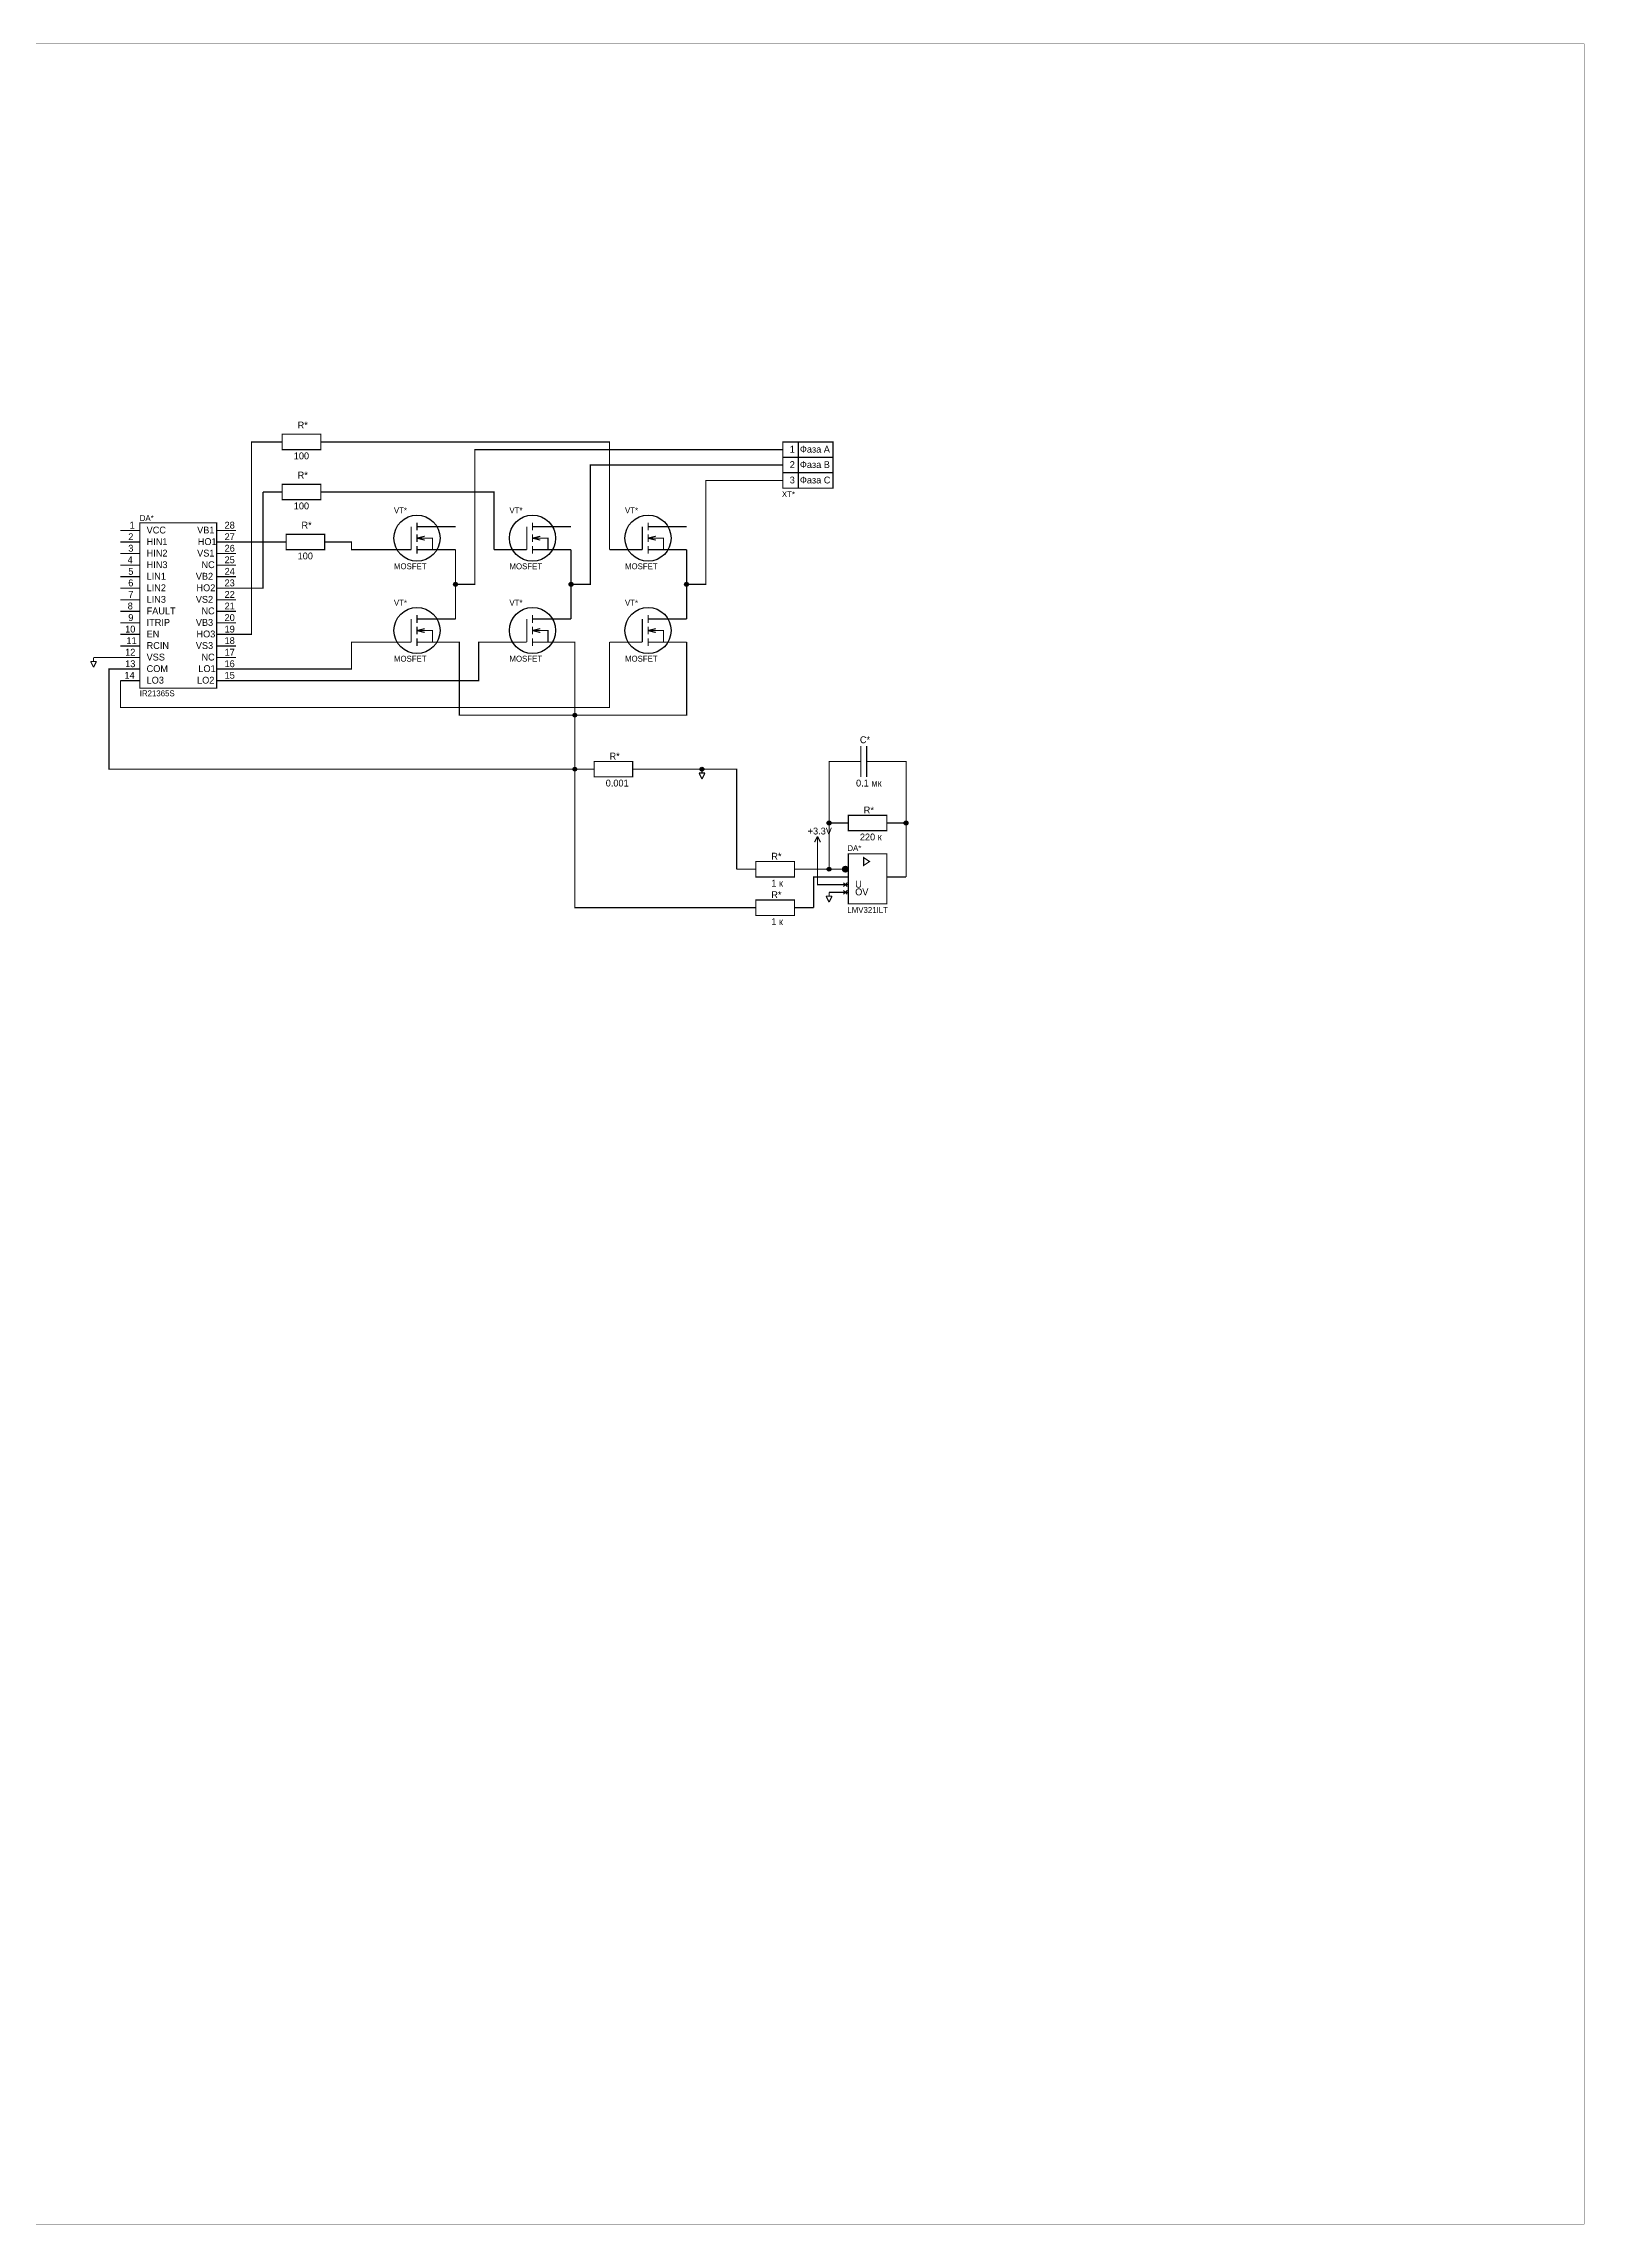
# Model space of a CAD drawing. Header units: millimetres. Extents: x 0 to 800, y 0 to 566.
# Drawn here: x 400 to 800, y 0 to 566 of the extents above; entities that cross this region are included whole.
import ezdxf

# ---------------------------------------------------------------- set-up
doc = ezdxf.new("R2010")
doc.units = ezdxf.units.MM
doc.layers.add('Sheet', color=255, linetype='Continuous')

msp = doc.modelspace()

# ---------------------------------------------------------------- linework, layer by layer
at = {"layer": 'Sheet'}
for points, const_width in [([(0, 566.42), (800.08, 566.42), (800.08, 0.02), (0, 0.02), (0, 566.42)], 0.0991), ([(462, 461), (462, 465), (472, 465), (472, 461), (462, 461)], 0.3), ([(450, 413), (454, 413), (454, 463), (457, 463)], 0.3), ([(462, 463), (457, 463)], 0.3), ([(472, 463), (477, 463)], 0.3), ([(477, 463), (547, 463), (547, 435), (547, 435)], 0.3), ([(507, 426), (512, 426), (512, 461), (587, 461)], 0.3), ([(592, 461), (587, 461)], 0.3), ([(592, 463), (592, 451), (596, 451), (596, 463), (592, 463)], 0.3), ([(592, 459), (605, 459)], 0.3), ([(596, 463), (605, 463), (605, 451), (596, 451)], 0.3), ([(537, 426), (542, 426), (542, 457), (587, 457), (587, 457)], 0.3), ([(592, 457), (587, 457)], 0.3), ([(592, 455), (605, 455)], 0.3), ([(450, 425), (457, 425), (457, 450)], 0.3), ([(462, 450), (457, 450)], 0.3), ([(462, 448), (462, 452), (472, 452), (472, 448), (462, 448)], 0.3), ([(472, 450), (477, 450)], 0.3), ([(477, 450), (517, 450), (517, 435), (517, 435)], 0.3), ([(567, 426), (572, 426), (572, 453), (587, 453), (587, 453)], 0.3), ([(592, 453), (587, 453)], 0.3), ([(425, 442), (444.98, 442), (444.98, 399.02), (425, 399.02), (425, 442)], 0.3), ([(497, 440), (497, 442)], 0.3), ([(527, 440), (527, 442)], 0.3), ([(557, 440), (557, 442)], 0.3), ([(425, 440), (420, 440)], 0.3), ([(425, 437), (420, 437)], 0.3), ([(445, 440), (450, 440)], 0.3), ([(445, 437), (450, 437)], 0.3), ([(450, 437), (458, 437), (458, 437)], 0.3), ([(463, 437), (458, 437)], 0.3), ([(463, 435), (463, 439), (473, 439), (473, 435), (463, 435)], 0.3), ([(473, 437), (478, 437)], 0.3), ([(478, 437), (480, 437), (480, 435), (487, 435)], 0.3), ([(495.5, 435), (495.5, 441)], 0.3), ([(497, 441), (507, 441)], 0.3), ([(497, 437), (497, 439)], 0.3), ([(497, 438), (499, 438.5)], 0.3), ([(501, 435), (501, 438), (497, 438)], 0.3), ([(497, 438), (499, 437.5)], 0.3), ([(525.5, 435), (525.5, 441)], 0.3), ([(527, 441), (537, 441)], 0.3), ([(527, 437), (527, 439)], 0.3), ([(527, 438), (529, 438.5)], 0.3), ([(531, 435), (531, 438), (527, 438)], 0.3), ([(527, 438), (529, 437.5)], 0.3), ([(555.5, 435), (555.5, 441)], 0.3), ([(557, 441), (567, 441)], 0.3), ([(557, 437), (557, 439)], 0.3), ([(557, 438), (559, 438.5)], 0.3), ([(561, 435), (561, 438), (557, 438)], 0.3), ([(557, 438), (559, 437.5)], 0.3), ([(425, 434), (420, 434)], 0.3), ([(425, 431), (420, 431)], 0.3), ([(445, 434), (450, 434)], 0.3), ([(445, 431), (450, 431)], 0.3), ([(495.5, 435), (487, 435)], 0.3), ([(497, 434), (497, 436)], 0.3), ([(497, 435), (507, 435)], 0.3), ([(507, 417), (507, 417), (507, 426), (507, 435)], 0.3), ([(525.5, 435), (517, 435)], 0.3), ([(527, 434), (527, 436)], 0.3), ([(527, 435), (537, 435)], 0.3), ([(537, 435), (537, 435), (537, 426), (537, 417)], 0.3), ([(555.5, 435), (547, 435)], 0.3), ([(557, 434), (557, 436)], 0.3), ([(557, 435), (567, 435)], 0.3), ([(567, 435), (567, 435), (567, 426), (567, 417)], 0.3), ([(425, 428), (420, 428)], 0.3), ([(425, 425), (420, 425)], 0.3), ([(445, 428), (450, 428)], 0.3), ([(445, 425), (450, 425)], 0.3), ([(425, 422), (420, 422)], 0.3), ([(445, 422), (450, 422)], 0.3), ([(425, 419), (420, 419)], 0.3), ([(425, 416), (420, 416)], 0.3), ([(445, 419), (450, 419)], 0.3), ([(445, 416), (450, 416)], 0.3), ([(495.5, 411), (495.5, 417)], 0.3), ([(497, 416), (497, 418)], 0.3), ([(497, 417), (507, 417)], 0.3), ([(497, 413), (497, 415)], 0.3), ([(497, 414), (499, 414.5)], 0.3), ([(501, 411), (501, 414), (497, 414)], 0.3), ([(497, 414), (499, 413.5)], 0.3), ([(525.5, 411), (525.5, 417)], 0.3), ([(527, 416), (527, 418)], 0.3), ([(527, 417), (537, 417)], 0.3), ([(527, 413), (527, 415)], 0.3), ([(527, 414), (529, 414.5)], 0.3), ([(531, 411), (531, 414), (527, 414)], 0.3), ([(527, 414), (529, 413.5)], 0.3), ([(555.5, 411), (555.5, 417)], 0.3), ([(557, 416), (557, 418)], 0.3), ([(557, 417), (567, 417)], 0.3), ([(557, 413), (557, 415)], 0.3), ([(557, 414), (559, 414.5)], 0.3), ([(561, 411), (561, 414), (557, 414)], 0.3), ([(557, 414), (559, 413.5)], 0.3), ([(425, 413), (420, 413)], 0.3), ([(420, 401), (420, 401), (420, 394), (547, 394), (547, 411)], 0.3), ([(425, 410), (420, 410)], 0.3), ([(445, 413), (450, 413)], 0.3), ([(445, 410), (450, 410)], 0.3), ([(487, 411), (480, 411), (480, 404), (450, 404)], 0.3), ([(517, 411), (513, 411), (513, 401), (450, 401)], 0.3), ([(495.5, 411), (487, 411)], 0.3), ([(497, 410), (497, 412)], 0.3), ([(497, 411), (507, 411)], 0.3), ([(507, 411), (508, 411), (508, 392), (538, 392), (567, 392), (567, 411)], 0.3), ([(525.5, 411), (517, 411)], 0.3), ([(527, 410), (527, 412)], 0.3), ([(527, 411), (537, 411)], 0.3), ([(537, 411), (538, 411), (538, 392)], 0.3), ([(555.5, 411), (547, 411)], 0.3), ([(557, 410), (557, 412)], 0.3), ([(557, 411), (567, 411)], 0.3), ([(413, 404.46), (412.24, 405.98)], 0.3), ([(412.24, 405.98), (413.76, 405.98)], 0.3), ([(413, 407), (413, 405.98)], 0.3), ([(413, 407), (420, 407)], 0.3), ([(413, 404.46), (413.76, 405.98)], 0.3), ([(538, 378), (417, 378), (417, 404), (420, 404), (420, 404)], 0.3), ([(425, 407), (420, 407)], 0.3), ([(425, 404), (420, 404)], 0.3), ([(445, 407), (450, 407)], 0.3), ([(445, 404), (450, 404)], 0.3), ([(425, 401), (420, 401)], 0.3), ([(445, 401), (450, 401)], 0.3), ([(538, 392), (538, 378), (538, 342), (580, 342)], 0.3), ([(543, 376), (543, 380), (553, 380), (553, 376), (543, 376)], 0.3), ([(608, 380), (604, 380), (604, 364), (604, 364), (604, 352)], 0.3), ([(612.25, 380), (608, 380)], 0.3), ([(612.25, 376), (612.25, 384)], 0.3), ([(613.75, 376), (613.75, 384)], 0.3), ([(613.75, 380), (618, 380)], 0.3), ([(618, 380), (624, 380), (624, 364), (624, 350), (624, 350)], 0.3), ([(543, 378), (538, 378)], 0.3), ([(553, 378), (558, 378)], 0.3), ([(558, 378), (571, 378), (580, 378), (580, 352)], 0.3), ([(571, 375.46), (570.24, 376.98)], 0.3), ([(570.24, 376.98), (571.76, 376.98)], 0.3), ([(571, 378), (571, 376.98)], 0.3), ([(571, 375.46), (571.76, 376.98)], 0.3), ([(609, 364), (604, 364)], 0.3), ([(609, 362), (609, 366), (619, 366), (619, 362), (609, 362)], 0.3), ([(619, 364), (624, 364)], 0.3), ([(601, 360.54), (600.24, 359.02)], 0.3), ([(601, 360.54), (601.76, 359.02)], 0.3), ([(601, 358), (601, 360.54)], 0.3), ([(604, 348), (601, 348), (601, 358), (601, 358)], 0.3), ([(585, 352), (580, 352)], 0.3), ([(585, 350), (585, 354), (595, 354), (595, 350), (585, 350)], 0.3), ([(595, 352), (600, 352)], 0.3), ([(600, 352), (604, 352), (604, 352)], 0.3), ([(609, 352), (604, 352)], 0.3), ([(609, 356), (609, 343), (619, 343), (619, 356), (609, 356)], 0.3), ([(613, 355), (613, 353), (614.5, 354), (613, 355)], 0.3), ([(604, 350), (600, 350), (600, 342)], 0.3), ([(609, 350), (604, 350)], 0.3), ([(609, 348), (604, 348)], 0.3), ([(609, 346), (604, 346)], 0.3), ([(604, 346), (604, 344.98)], 0.3), ([(608.75, 347.49), (607.73, 348.51)], 0.3), ([(608.75, 348.51), (607.73, 347.49)], 0.3), ([(608.75, 345.49), (607.73, 346.51)], 0.3), ([(608.75, 346.51), (607.73, 345.49)], 0.3), ([(619, 350), (624, 350)], 0.3), ([(585, 342), (580, 342)], 0.3), ([(585, 340), (585, 344), (595, 344), (595, 340), (585, 340)], 0.3), ([(595, 342), (600, 342)], 0.3), ([(604, 343.46), (603.24, 344.98)], 0.3), ([(603.24, 344.98), (604.76, 344.98)], 0.3), ([(604, 343.46), (604.76, 344.98)], 0.3)]:
    msp.add_lwpolyline(points, dxfattribs=dict(at, const_width=const_width))
for points, const_width in [([(506.75, 426, 1), (507.25, 426, 1)], 0.508), ([(536.75, 426, 1), (537.25, 426, 1)], 0.508), ([(566.75, 426, 1), (567.25, 426, 1)], 0.508), ([(537.75, 392, 1), (538.25, 392, 1)], 0.508), ([(537.75, 378, 1), (538.25, 378, 1)], 0.508), ([(570.75, 378, 1), (571.25, 378, 1)], 0.508), ([(603.75, 364, 1), (604.25, 364, 1)], 0.508), ([(623.75, 364, 1), (624.25, 364, 1)], 0.508), ([(603.75, 352, 1), (604.25, 352, 1)], 0.508), ([(607.86, 352, 1), (608.62, 352, 1)], 0.762)]:
    msp.add_lwpolyline(points, format="xyb", close=True, dxfattribs=dict(at, const_width=const_width))
for centre in [(537.99, 392.01), (537.99, 392.01), (537.99, 392.01), (537.99, 392.01), (537.99, 392.01), (537.99, 392.01), (537.99, 378.01), (537.99, 378.01), (537.99, 378.01), (537.99, 378.01), (537.99, 378.01), (537.99, 378.01), (537.99, 378.01)]:
    msp.add_circle(centre, 0.498, dxfattribs=at)
for centre, major_axis, ratio in [((496.99, 438.01), (5.99, 0), 0.999914), ((526.99, 438.01), (0, 5.99), 0.999977), ((556.99, 438.01), (0, 5.99), 0.999974), ((506.99, 426.01), (0.498, 0), 0.998714), ((506.99, 426.01), (0.498, 0), 0.998714), ((506.99, 426.01), (0.498, 0), 0.998714), ((506.99, 426.01), (0.498, 0), 0.998714), ((536.99, 426.01), (0, 0.497), 0.99998), ((536.99, 426.01), (0, 0.497), 0.99998), ((536.99, 426.01), (0, 0.497), 0.99998), ((536.99, 426.01), (0, 0.497), 0.99998), ((566.99, 426.01), (0.498, 0), 0.998673), ((566.99, 426.01), (0.498, 0), 0.998673), ((566.99, 426.01), (0.498, 0), 0.998673), ((566.99, 426.01), (0.498, 0), 0.998673), ((496.99, 414.01), (5.99, 0), 0.999914), ((526.99, 414.01), (0, 5.99), 0.999977), ((556.99, 414.01), (0, 5.99), 0.999974), ((570.99, 378.01), (0, 0.498), 0.998653), ((570.99, 378.01), (0, 0.498), 0.998653), ((570.99, 378.01), (0, 0.498), 0.998653), ((570.99, 378.01), (0, 0.498), 0.998653), ((603.99, 364.01), (0.498, 0), 0.998673), ((603.99, 364.01), (0.498, 0), 0.998673), ((603.99, 364.01), (0.498, 0), 0.998673), ((603.99, 364.01), (0.498, 0), 0.998673), ((603.99, 364.01), (0.498, 0), 0.998673), ((623.99, 364.01), (0, 0.497), 0.99998), ((623.99, 364.01), (0, 0.497), 0.99998), ((623.99, 364.01), (0, 0.497), 0.99998), ((623.99, 364.01), (0, 0.497), 0.99998), ((623.99, 364.01), (0, 0.497), 0.99998), ((603.99, 352.01), (0.498, 0), 0.998673), ((603.99, 352.01), (0.498, 0), 0.998673), ((603.99, 352.01), (0.498, 0), 0.998673), ((603.99, 352.01), (0.498, 0), 0.998673), ((608.23, 352.01), (0.752, 0), 0.999176)]:
    msp.add_ellipse(centre, major_axis=major_axis, ratio=ratio, dxfattribs=at)

# ---------------------------------------------------------------- texts
for s, height, p in [('R*', 1.778, (466, 466.49)), ('100', 1.778, (465, 458.49)), ('1  Фаза А', 1.778, (593.78, 460.22)), ('R*', 1.778, (466, 453.49)), ('3  Фаза C', 1.778, (593.78, 452.22)), ('2  Фаза B', 1.778, (593.78, 456.22)), ('XT*', 1.524, (591.75, 448.67)), ('1', 1.78, (422.35, 440.49)), ('DA*', 1.524, (425, 442.47)), ('28', 1.778, (447.03, 440.49)), ('100', 1.778, (465, 445.49)), ('R*', 1.778, (467, 440.49)), ('VT*', 1.524, (491, 444.46)), ('VT*', 1.524, (521, 444.46)), ('VT*', 1.524, (551, 444.46)), ('3', 1.78, (422.02, 434.49)), ('2', 1.78, (422.02, 437.49)), ('VCC', 1.778, (426.78, 439.22)), ('HIN1', 1.778, (426.78, 436.22)), ('VB1', 1.778, (439.9, 439.22)), ('HO1', 1.778, (440.07, 436.22)), ('27', 1.778, (447.03, 437.49)), ('26', 1.778, (447.03, 434.49)), ('4', 1.78, (421.85, 431.49)), ('HIN2', 1.778, (426.78, 433.22)), ('HIN3', 1.778, (426.78, 430.22)), ('VS1', 1.778, (439.9, 433.22)), ('NC', 1.778, (441.02, 430.22)), ('25', 1.778, (447.03, 431.49)), ('100', 1.778, (466, 432.49)), ('MOSFET', 1.524, (491, 429.93)), ('MOSFET', 1.524, (521, 429.93)), ('MOSFET', 1.524, (551, 429.93)), ('5', 1.78, (422.02, 428.49)), ('6', 1.78, (422.02, 425.49)), ('LIN1', 1.778, (426.78, 427.22)), ('LIN2', 1.778, (426.78, 424.22)), ('VB2', 1.778, (439.56, 427.22)), ('HO2', 1.778, (439.73, 424.22)), ('24', 1.778, (447.03, 428.49)), ('23', 1.778, (447.03, 425.49)), ('8', 1.78, (421.87, 419.49)), ('7', 1.78, (422.04, 422.49)), ('LIN3', 1.778, (426.78, 421.22)), ('FAULT', 1.778, (426.78, 418.22)), ('VS2', 1.778, (439.56, 421.22)), ('NC', 1.778, (441.02, 418.22)), ('22', 1.778, (447.03, 422.49)), ('21', 1.778, (447.03, 419.49)), ('VT*', 1.524, (491, 420.46)), ('VT*', 1.524, (521, 420.46)), ('VT*', 1.524, (551, 420.46)), ('10', 1.778, (421.21, 413.49)), ('9', 1.78, (422.02, 416.49)), ('EN', 1.778, (426.78, 412.22)), ('ITRIP', 1.778, (426.78, 415.22)), ('VB3', 1.778, (439.56, 415.22)), ('HO3', 1.778, (439.73, 412.22)), ('20', 1.778, (447.03, 416.49)), ('19', 1.778, (447.03, 413.49)), ('12', 1.778, (421.21, 407.49)), ('11', 1.778, (421.55, 410.49)), ('VSS', 1.778, (426.78, 406.22)), ('RCIN', 1.778, (426.78, 409.22)), ('VS3', 1.778, (439.56, 409.22)), ('NC', 1.778, (441.02, 406.22)), ('18', 1.778, (447.03, 410.49)), ('17', 1.778, (447.03, 407.49)), ('14', 1.778, (421.04, 401.49)), ('13', 1.778, (421.21, 404.49)), ('COM', 1.778, (426.78, 403.22)), ('LO1', 1.778, (440.22, 403.22)), ('16', 1.778, (447.03, 404.49)), ('15', 1.778, (447.03, 401.49)), ('MOSFET', 1.524, (491, 405.93)), ('MOSFET', 1.524, (521, 405.93)), ('MOSFET', 1.524, (551, 405.93)), ('IR21365S', 1.524, (425, 396.93)), ('LO3', 1.778, (426.78, 400.22)), ('LO2', 1.778, (439.88, 400.22)), ('С*', 1.778, (612, 384.74)), ('R*', 1.778, (547, 380.49)), ('0.001', 1.778, (546, 373.49)), ('0.1 мк', 1.778, (611, 373.49)), ('R*', 1.778, (613, 366.49)), ('+3.3V', 1.778, (598.45, 361.03)), ('DA*', 1.524, (608.75, 356.72)), ('220 к', 1.778, (612, 359.49)), ('R*', 1.778, (589, 354.49)), ('1 к', 1.778, (589, 347.49)), ('R*', 1.778, (589, 344.49)), ('OV', 1.778, (610.78, 345.22)), ('U', 1.78, (610.78, 347.22)), ('LMV321ILT', 1.524, (608.75, 340.67)), ('1 к', 1.778, (589, 337.49))]:
    msp.add_text(s, height=height, dxfattribs=at).set_placement(p)

doc.saveas('drawing.dxf')
